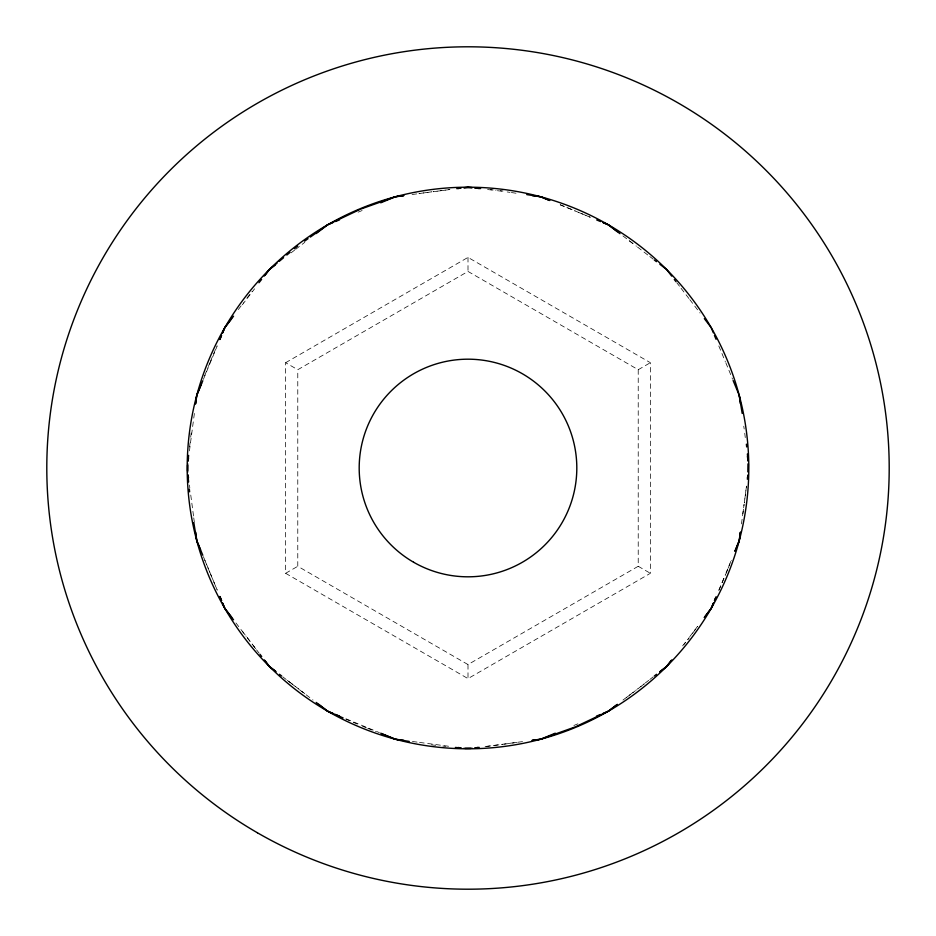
<?xml version="1.0" encoding="UTF-8"?>
<svg xmlns="http://www.w3.org/2000/svg" width="936" height="936" viewBox="0 0 936 936"><rect width="100%" height="100%" fill="white"/><g stroke="black" fill="none" stroke-linecap="round" stroke-linejoin="round"><path stroke-width="0.7" stroke-dasharray="4.68 3.51" d="M189.575 446.987L190.055 442.786M190.687 437.182L191.166 432.97M189.446 450.895L193.576 419.55M193.764 418.123L194.512 412.425M741.476 523.914L744.085 504.352L742.447 516.929M204.656 375.699L207.804 367.86M208.33 366.549L209.91 362.618M726.09 573.382L727.67 569.451M728.196 568.14L731.344 560.301M725.927 573.312L731.25 560.255M203.369 379.384L217.117 346.191M718.836 590.207L725.388 574.61M210.436 361.319L217.07 345.758M718.93 590.242L725.564 574.681M238.329 309.535L243.407 302.773M692.593 633.227L697.671 626.465M689.75 636.679L697.46 626.5M242.319 304.797L254.569 288.826M682.636 645.852L689.224 637.744L683.994 644.401M246.776 298.256L252.006 291.599M644.296 683.853L637.615 689.048L644.249 683.795M645.36 682.929L648.707 680.343M649.818 679.477L653.164 676.892M291.108 252.825L294.536 250.193M295.671 249.315L304.797 242.319M688.908 298.49L680.308 287.317M622.978 700.069L636.433 689.82M626.371 697.554L635.368 690.745M285.62 362.7L468 257.4L650.38 362.7L650.38 573.3L468 678.6L285.62 573.3L285.62 362.7L297.777 369.72L468 271.44L638.223 369.72L638.223 566.28L468 664.56L297.777 566.28L297.777 369.72M285.62 573.3L297.777 566.28M638.223 369.72L650.38 362.7M358.137 212.168L362.127 210.518M573.873 725.482L577.863 723.832M419.071 193.553L431.648 191.845L419.082 193.588M504.352 744.155L516.929 742.447M412.086 194.524L417.678 193.775M485.105 746.554L516.45 742.423M517.877 742.236L523.575 741.487M486.182 746.483L502.96 744.331M490.429 189.61L493.237 189.914M500.245 190.663L503.053 190.967M431.543 744.88L435.755 745.337M442.763 746.086L445.571 746.39M487.597 189.54L495.998 190.546M497.402 190.71L502.995 191.377M412.425 741.487L418.123 742.236M419.55 742.423L450.895 746.554M507.183 191.95L509.98 192.348M511.372 192.547L516.953 193.354M362.536 726.301L366.467 727.857M367.778 728.372L375.652 731.472M560.243 204.797L573.277 210.155L560.231 204.82M346.191 718.883L379.384 732.631M345.7 719.047L357.341 724.101M637.533 247.069L648.554 255.598M638.223 566.28L650.38 573.3M622.966 235.942L636.41 246.215M299.59 689.785L313.034 700.058M629.214 240.751L632.678 243.407M288.826 681.431L304.797 693.681M649.806 256.534L653.059 259.061M282.836 676.88L286.194 679.466M287.305 680.332L290.651 682.906M291.775 683.771L298.467 688.931M676.868 282.847L679.466 286.194M247.081 637.521L252.24 644.225M253.094 645.337L255.68 648.683M256.534 649.806L259.12 653.152M242.319 631.203L254.569 647.174M689.785 299.602L700.046 313.045M235.954 622.955L246.215 636.398M718.801 345.946L725.33 361.682M210.729 574.564L217.234 590.183M203.369 556.616L217.117 589.809M725.809 362.735L732.56 379.174M204.82 560.231L210.19 573.265M743.769 426.196L744.178 429.004M189.446 485.105L189.821 487.948M190.768 495.074L193.576 516.45M193.764 517.877L194.325 522.148M744.763 433.251L745.267 437.603M468 257.4L468 271.44M468 664.56L468 678.6M746.472 486.182L744.319 502.96L746.448 486.17M449.83 189.552L433.052 191.728L449.818 189.517M590.183 217.234L574.564 210.729L590.195 217.21"/><path stroke-width="1.4" d="M187.68 463.8L187.621 472.212M187.996 460.992L188.627 455.387M747.548 477.793L747.899 474.997L747.349 479.185M187.574 465.145L187.574 470.855M188.136 460.875L188.51 458.02M195.647 403.872L196.771 395.32L201.497 383.549M195.507 403.685L196.771 395.32L202.819 380.718M735.029 551.14L739.229 540.68L740.364 532.291L739.229 540.68L734.971 551.117M219.866 339.546L221.516 335.568M222.616 332.912L224.815 327.6L231.578 318.568M713.361 603.205L711.184 608.4L704.422 617.432M716.098 596.7L714.46 600.608L715.607 598.022M219.843 339.265L221.504 335.38M222.604 332.783L224.815 327.6L233.567 316.192M713.396 603.217L711.184 608.4L704.317 617.444M265.075 275.149L269.439 269.439L277.056 263.145M671.018 660.804L666.561 666.561L659.88 671.744L666.561 666.561L671.791 659.903M258.979 282.742L261.6 279.419M264.209 276.097L269.439 269.439L275.149 265.075M279.221 261.355L283.573 257.751M286.825 255.048L290.09 252.357M294.442 248.754L297.695 246.063M654.287 676.038L656.51 674.306M316.192 233.567L327.6 224.815L359.482 209.687M617.374 704.34L608.4 711.184L576.517 726.313M616.262 705.217L608.4 711.184L603.088 713.384M304.598 241.16L308.049 238.703M310.354 237.077L327.6 224.815L332.912 222.616M335.568 221.516L339.546 219.866M380.718 202.819L395.32 196.771L403.709 195.636L395.32 196.771L360.758 209.079M555.282 733.18L540.68 739.229L532.291 740.364M596.454 716.134L600.432 714.484M575.242 726.921L540.68 739.229L532.128 740.353M470.855 748.426L463.8 748.344M475.125 747.864L477.98 747.49M456.815 188.651L461.015 188.101L458.207 188.452M472.2 748.262L465.145 748.426M474.997 747.911L479.185 747.373M475.008 187.949L480.613 188.557M455.387 747.443L460.992 748.051M474.997 188.031L479.197 188.534M403.872 740.353L395.32 739.229L382.204 734.058M458.02 747.49L460.875 747.864M532.303 195.565L540.68 196.771L548.496 199.976M526.746 194.594L540.68 196.771L549.795 200.526M409.254 741.406L395.32 739.229L380.718 733.18M332.912 713.384L327.6 711.184L318.638 704.34M335.568 714.484L339.546 716.134M596.688 219.948L600.596 221.575M343.114 717.924L327.6 711.184L316.192 702.433M617.362 231.66L608.4 224.815L603.193 222.651L608.4 224.815L619.96 233.672M275.149 670.925L269.439 666.561L264.28 659.857M654.276 259.974L656.428 261.659M659.857 264.28L666.561 269.439L671.72 276.143M276.143 671.72L269.439 666.561L265.075 660.851M279.49 674.306L281.724 676.026M674.294 279.501L676.014 281.724M259.986 654.276L261.706 656.51M233.567 619.808L224.815 608.4L222.651 603.193L224.815 608.4L231.672 617.362M704.328 318.638L711.184 327.6L713.349 332.806M714.449 335.462L716.063 339.312M219.937 596.688L221.563 600.596M202.819 555.282L196.771 540.68L193.822 522.58M219.866 596.454L221.516 600.432M733.122 380.519L739.229 395.32L742.178 413.42M200.526 549.795L196.771 540.68L195.647 532.128M739.229 395.32L740.47 403.744M188.136 475.125L188.51 477.98M747.454 456.417L747.958 460.758M748.297 463.659L748.262 472.2L748.379 463.788M746.39 444.144L746.682 446.952M747.384 453.972L748.098 460.98M187.902 475.02L188.616 482.028M189.318 489.048L189.61 491.856M468 187.2L463.811 187.738L472.2 187.656L468 187.2M413.595 562.232A108.81 108.81 0 0 0 576.81 468A108.81 108.81 0 0 0 413.595 373.768A108.81 108.81 0 0 0 413.595 562.232M257.4 832.771A421.2 421.2 0 0 0 889.2 468A421.2 421.2 0 0 0 257.4 103.229A421.2 421.2 0 0 0 257.4 832.771M327.6 711.184A280.8 280.8 0 0 0 748.8 468A280.8 280.8 0 0 0 327.6 224.815A280.8 280.8 0 0 0 327.6 711.184"/></g></svg>
